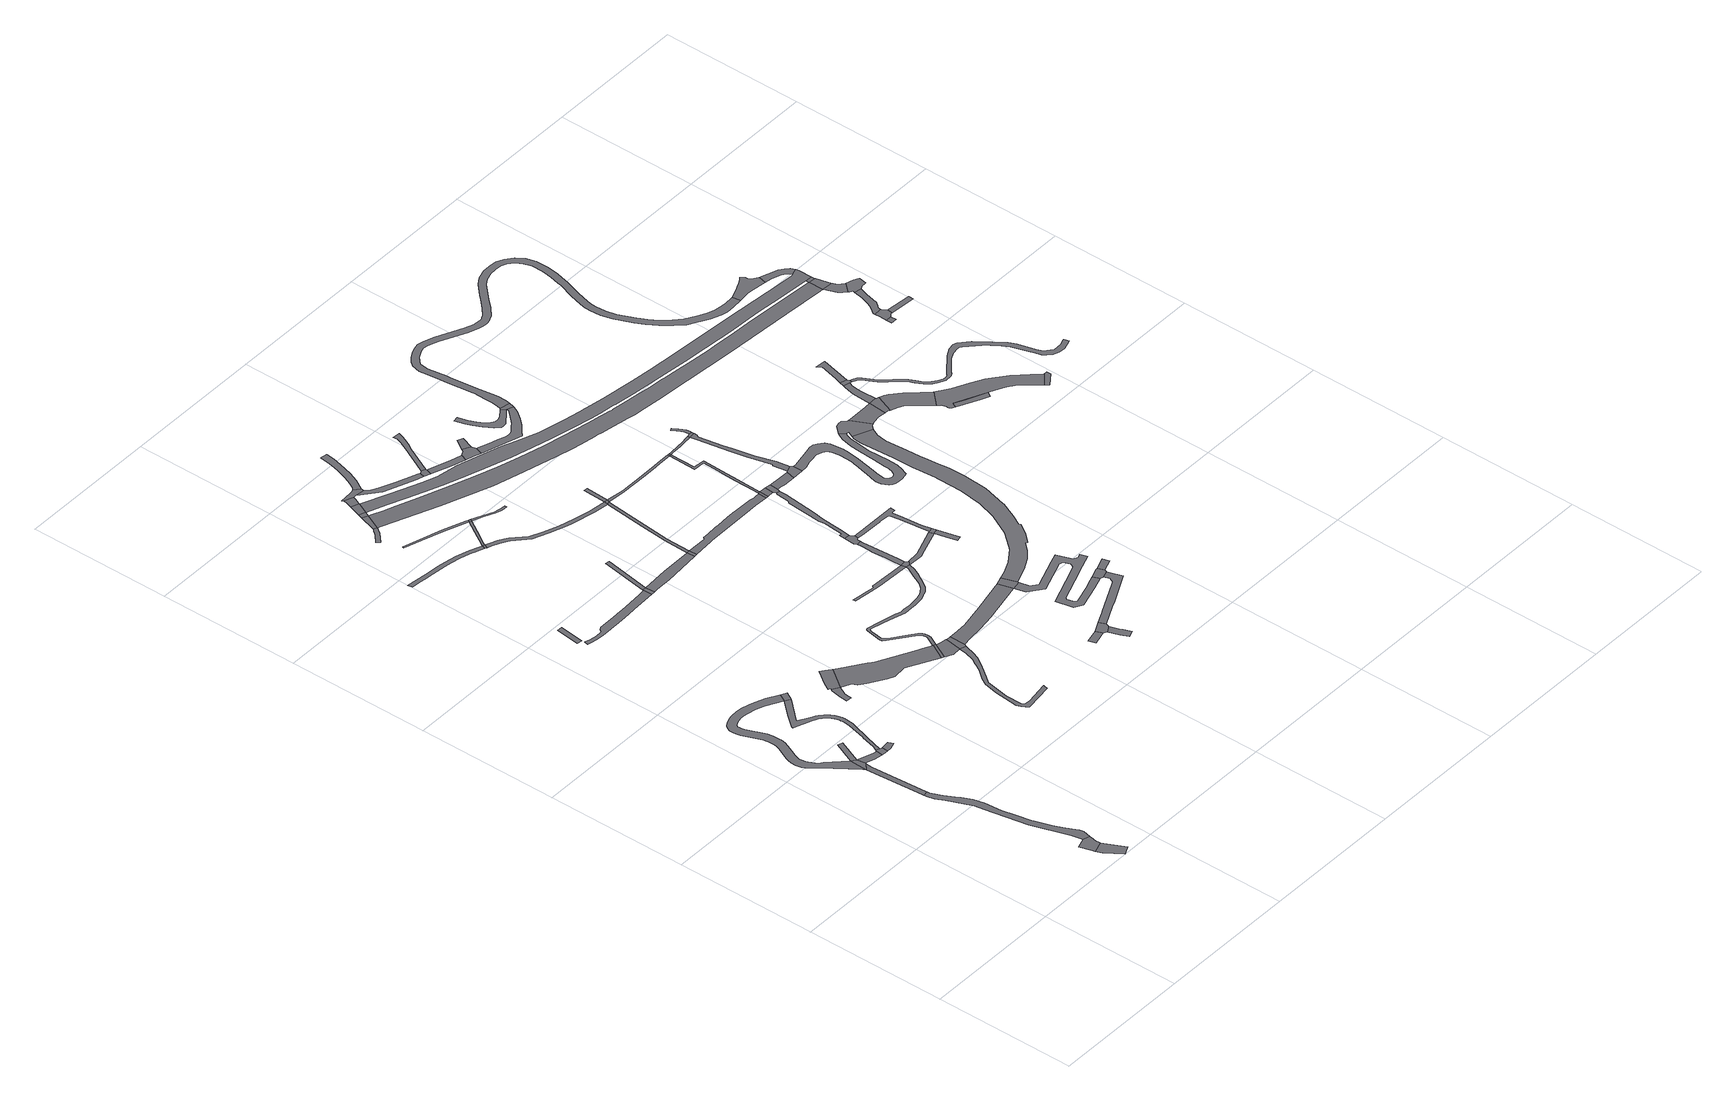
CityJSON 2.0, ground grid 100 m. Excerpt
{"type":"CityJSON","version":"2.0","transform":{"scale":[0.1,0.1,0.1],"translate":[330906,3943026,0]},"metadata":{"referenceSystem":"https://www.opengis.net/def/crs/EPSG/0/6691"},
"CityObjects":{
"road1":{"type":"Road","geometry":[{"type":"MultiSurface","lod":"1","boundaries":[[[0,1,2,3,4,5,6,7,8,9]]]}]},
"road2":{"type":"Road","attributes":{"function":"3","RoadStructureAttribute.sectionType":"1"},"geometry":[{"type":"MultiSurface","lod":"1","boundaries":[[[10,11,12,2,1,13,14]]]}]},
"road3":{"type":"Road","attributes":{"RoadStructureAttribute.sectionType":"1"},"geometry":[{"type":"MultiSurface","lod":"1","boundaries":[[[15,16,17,18,19,20,21,22,23,8,7,24,25,26,27,28,29,30,31,32,33,34,35,36,37,38,39,40,41,42,43,44]]]}]},
"road4":{"type":"Road","geometry":[{"type":"MultiSurface","lod":"1","boundaries":[[[43,45,46,47,48,49,44]]]}]},
"road5":{"type":"Road","geometry":[{"type":"MultiSurface","lod":"1","boundaries":[[[50,51,48,47,52]]]}]},
"road6":{"type":"Road","geometry":[{"type":"MultiSurface","lod":"1","boundaries":[[[50,53,54,51]]]}]},
"road7":{"type":"Road","attributes":{"RoadStructureAttribute.sectionType":"1"},"geometry":[{"type":"MultiSurface","lod":"1","boundaries":[[[55,56,57,58,50,52]]]}]},
"road8":{"type":"Road","geometry":[{"type":"MultiSurface","lod":"1","boundaries":[[[59,60,61,62,63,64,65,66,67,68,69,70,71,72,73,74,75,76,77,78,79,80,81,82,83,84,85,86,87,88,89,90,91,48,51,92,93,94,95,96,97,98,99,100,101,102,103,104,105,106,107,108,109,110,111,112,113,114,115,116,117,118,119,120,121,122,123,124]]]}]},
"road9":{"type":"Road","geometry":[{"type":"MultiSurface","lod":"1","boundaries":[[[125,126,127,128,129,57,56]]]}]},
"road10":{"type":"Road","geometry":[{"type":"MultiSurface","lod":"1","boundaries":[[[130,131,132,127,126]]]}]},
"road11":{"type":"Road","attributes":{"RoadStructureAttribute.sectionType":"1"},"geometry":[{"type":"MultiSurface","lod":"1","boundaries":[[[133,134,135,136,137,138,139,140,141,142,143,144,145,146,147,148,149,150,151,152,153,154,155,156,157,129,128,158,159,160,161,162,163,164,165,166,167,168,169,170,171,172,173,174,175,176,177,123]]]}]},
"road12":{"type":"Road","geometry":[{"type":"MultiSurface","lod":"1","boundaries":[[[123,177,178,124]]]}]},
"road13":{"type":"Road","geometry":[{"type":"MultiSurface","lod":"1","boundaries":[[[179,180,181,182]]]}]},
"road14":{"type":"Road","geometry":[{"type":"MultiSurface","lod":"1","boundaries":[[[183,184,185,186,187,188,189,190,191]]]}]},
"road15":{"type":"Road","geometry":[{"type":"MultiSurface","lod":"1","boundaries":[[[192,193,194,183,191,195,196,197,198]]]}]},
"road16":{"type":"Road","attributes":{"RoadStructureAttribute.sectionType":"1"},"geometry":[{"type":"MultiSurface","lod":"1","boundaries":[[[199,200,201,202,203,204,205,206,207,208,209,210,211,212,213,214,215,216,217,218]]]}]},
"road17":{"type":"Road","attributes":{"RoadStructureAttribute.sectionType":"1"},"geometry":[{"type":"MultiSurface","lod":"1","boundaries":[[[219,220,221,222,223,224,225,226,227,228,229,230,231,232,233,234,235,236,237,238,239]]]}]},
"road18":{"type":"Road","attributes":{"RoadStructureAttribute.sectionType":"6"},"geometry":[{"type":"MultiSurface","lod":"1","boundaries":[[[240,241,242,243,244,245,246,247,248,249,250]]]}]},
"road19":{"type":"Road","attributes":{"function":"2","RoadStructureAttribute.sectionType":"1"},"geometry":[{"type":"MultiSurface","lod":"1","boundaries":[[[251,252,253,254,255,256,257,258,259,260,261,262,263,264,265,266,195,191]]]}]},
"road20":{"type":"Road","geometry":[{"type":"MultiSurface","lod":"1","boundaries":[[[244,243,267,268]]]}]},
"road21":{"type":"Road","geometry":[{"type":"MultiSurface","lod":"1","boundaries":[[[207,206,269,270,271]]]}]},
"road22":{"type":"Road","attributes":{"function":"1"},"geometry":[{"type":"MultiSurface","lod":"1","boundaries":[[[272,268,267,273]]]}]},
"road23":{"type":"Road","attributes":{"RoadStructureAttribute.sectionType":"1"},"geometry":[{"type":"MultiSurface","lod":"1","boundaries":[[[274,275,276,277,278,279,280,281,282,283]]]}]},
"road24":{"type":"Road","geometry":[{"type":"MultiSurface","lod":"1","boundaries":[[[284,285,219,239]]]}]},
"road25":{"type":"Road","attributes":{"RoadStructureAttribute.sectionType":"1"},"geometry":[{"type":"MultiSurface","lod":"1","boundaries":[[[286,287,288,289,290,291,292,293,294,295,296,297,298,299,300,301,302,303,304,305,306,307,308,309,310,311,312]]]}]},
"road26":{"type":"Road","geometry":[{"type":"MultiSurface","lod":"1","boundaries":[[[272,273,313,314]]]}]},
"road27":{"type":"Road","attributes":{"RoadStructureAttribute.sectionType":"1"},"geometry":[{"type":"MultiSurface","lod":"1","boundaries":[[[270,315,316,271]]]}]},
"road28":{"type":"Road","attributes":{"RoadStructureAttribute.sectionType":"6"},"geometry":[{"type":"MultiSurface","lod":"1","boundaries":[[[317,318,319,320,321,322,314,313]]]}]},
"road29":{"type":"Road","attributes":{"RoadStructureAttribute.sectionType":"1"},"geometry":[{"type":"MultiSurface","lod":"1","boundaries":[[[323,324,219,285,325,326,327,282]]]}]},
"road30":{"type":"Road","geometry":[{"type":"MultiSurface","lod":"1","boundaries":[[[259,258,328,329,330]]]}]},
"road31":{"type":"Road","geometry":[{"type":"MultiSurface","lod":"1","boundaries":[[[331,332,333,320,319,334,335,336,337]]]}]},
"road32":{"type":"Road","attributes":{"function":"2","RoadStructureAttribute.sectionType":"1"},"geometry":[{"type":"MultiSurface","lod":"1","boundaries":[[[338,339,340,329,328,341,286,342]]]}]},
"road33":{"type":"Road","geometry":[{"type":"MultiSurface","lod":"1","boundaries":[[[282,327,343,344,283]]]}]},
"road34":{"type":"Road","attributes":{"RoadStructureAttribute.sectionType":"1"},"geometry":[{"type":"MultiSurface","lod":"1","boundaries":[[[345,270,269,346,347,348,349,350]]]}]},
"road35":{"type":"Road","geometry":[{"type":"MultiSurface","lod":"1","boundaries":[[[286,312,351,352,353,354,342]]]}]},
"road36":{"type":"Road","attributes":{"RoadStructureAttribute.sectionType":"1"},"geometry":[{"type":"MultiSurface","lod":"1","boundaries":[[[343,355,356,357,358,359,360,361,362,363,364,344]]]}]},
"road37":{"type":"Road","attributes":{"RoadStructureAttribute.sectionType":"1"},"geometry":[{"type":"MultiSurface","lod":"1","boundaries":[[[336,365,366,367,368,369,370,371,372,373,374,375,337]]]}]},
"road38":{"type":"Road","attributes":{"RoadStructureAttribute.sectionType":"1"},"geometry":[{"type":"MultiSurface","lod":"1","boundaries":[[[376,377,378,379,380,381,335,334,382,383,384,385,386]]]}]},
"road39":{"type":"Road","attributes":{"RoadStructureAttribute.sectionType":"1"},"geometry":[{"type":"MultiSurface","lod":"1","boundaries":[[[387,388,389,390,391,392,393,394,395,396,397,398,399,400,401,402,403,404,405,406,407,285,284]]]}]},
"road40":{"type":"Road","geometry":[{"type":"MultiSurface","lod":"1","boundaries":[[[349,408,409,350]]]}]},
"road41":{"type":"Road","attributes":{"RoadStructureAttribute.sectionType":"1"},"geometry":[{"type":"MultiSurface","lod":"1","boundaries":[[[329,410,411,412,413,414,415,416,417,418,419,420,421,422,423,424,425,426,427,428,429,430,431,432,433,434,435,436,437,438,439,440,441,442,443,444,445,446,447,448,449,450,451,452,453,454,455,456,457,458,459,460,461,462,463,464,465,466,467,468,469,470,471,472,473,474,475,476,477,478,479,480,481,482,483,484,485,486,487,488,330]]]}]},
"road42":{"type":"Road","geometry":[{"type":"MultiSurface","lod":"1","boundaries":[[[489,490,386,385,491,492,493]]]}]},
"road43":{"type":"Road","attributes":{"RoadStructureAttribute.sectionType":"1"},"geometry":[{"type":"MultiSurface","lod":"1","boundaries":[[[409,494,495,496,497,396,498,499,500,350]]]}]},
"road44":{"type":"Road","attributes":{"function":"2","RoadStructureAttribute.sectionType":"1"},"geometry":[{"type":"MultiSurface","lod":"1","boundaries":[[[501,502,503,504,352,351,505,506,507,508,509,510]]]}]},
"road45":{"type":"Road","attributes":{"RoadStructureAttribute.sectionType":"1"},"geometry":[{"type":"MultiSurface","lod":"1","boundaries":[[[511,512,513,514,515,516,517,518,519,451]]]}]},
"road46":{"type":"Road","attributes":{"RoadStructureAttribute.sectionType":"1"},"geometry":[{"type":"MultiSurface","lod":"1","boundaries":[[[520,521,522,523]]]}]},
"road47":{"type":"Road","attributes":{"RoadStructureAttribute.sectionType":"1"},"geometry":[{"type":"MultiSurface","lod":"1","boundaries":[[[491,524,525,526,527,528,492]]]}]},
"road48":{"type":"Road","attributes":{"RoadStructureAttribute.sectionType":"1"},"geometry":[{"type":"MultiSurface","lod":"1","boundaries":[[[529,530,531,532,533,534,535,536,537,538,489,493]]]}]},
"road49":{"type":"Road","geometry":[{"type":"MultiSurface","lod":"1","boundaries":[[[539,397,396,497]]]}]},
"road50":{"type":"Road","attributes":{"RoadStructureAttribute.sectionType":"1"},"geometry":[{"type":"MultiSurface","lod":"1","boundaries":[[[539,540,541,397]]]}]},
"road51":{"type":"Road","geometry":[{"type":"MultiSurface","lod":"1","boundaries":[[[542,543,544,545,520,523]]]}]},
"road52":{"type":"Road","geometry":[{"type":"MultiSurface","lod":"1","boundaries":[[[546,547,548,549,550,543,542]]]}]},
"road53":{"type":"Road","attributes":{"RoadStructureAttribute.sectionType":"1"},"geometry":[{"type":"MultiSurface","lod":"1","boundaries":[[[551,552,553,554,555,556,557,558,559,560,561,562,563,564,565,566,567,568,569,570,409,408]]]}]},
"road54":{"type":"Road","geometry":[{"type":"MultiSurface","lod":"1","boundaries":[[[571,572,527,526,573,574,575,576,577]]]}]},
"road55":{"type":"Road","geometry":[{"type":"MultiSurface","lod":"1","boundaries":[[[511,451,450,578,579]]]}]},
"road56":{"type":"Road","geometry":[{"type":"MultiSurface","lod":"1","boundaries":[[[576,580,581,577]]]}]},
"road57":{"type":"Road","attributes":{"RoadStructureAttribute.sectionType":"1"},"geometry":[{"type":"MultiSurface","lod":"1","boundaries":[[[582,583,584,585,586,587,511,579,588,589,590,591,592]]]}]},
"road58":{"type":"Road","geometry":[{"type":"MultiSurface","lod":"1","boundaries":[[[509,593,594,595,510]]]}]},
"road59":{"type":"Road","attributes":{"RoadStructureAttribute.sectionType":"1"},"geometry":[{"type":"MultiSurface","lod":"1","boundaries":[[[596,597,598,599,600,601,602,603,604,605,606,607,608,609,610,611,612,613,600,614,615,616,617,618,539,497]]]}]},
"road60":{"type":"Road","geometry":[{"type":"MultiSurface","lod":"1","boundaries":[[[591,619,620,621,622,623,624,625,626,627,592]]]}]},
"road61":{"type":"Road","attributes":{"RoadStructureAttribute.sectionType":"1"},"geometry":[{"type":"MultiSurface","lod":"1","boundaries":[[[628,629,630,631,632,633,634,545,544,635,636,637,638,639]]]}]},
"road62":{"type":"Road","attributes":{"RoadStructureAttribute.sectionType":"1"},"geometry":[{"type":"MultiSurface","lod":"1","boundaries":[[[640,641,578,450,642,643,644,645,646,647,648,649,644,650]]]}]},
"road63":{"type":"Road","attributes":{"RoadStructureAttribute.sectionType":"1"},"geometry":[{"type":"MultiSurface","lod":"1","boundaries":[[[651,652,653,654,655,656,657,658,659,625,624,660,661,662,663,664,665,666]]]}]},
"road64":{"type":"Road","attributes":{"RoadStructureAttribute.sectionType":"1"},"geometry":[{"type":"MultiSurface","lod":"1","boundaries":[[[667,668,669,670,671,672,673,674,675,676,677,678,679,575,574,680,681,682,683,684,685,686]]]}]},
"road65":{"type":"Road","attributes":{"RoadStructureAttribute.sectionType":"1"},"geometry":[{"type":"MultiSurface","lod":"1","boundaries":[[[687,688,689,690,691,692,693,694,695,696,697,698,699,700,701,702,703,593,509,704,705,706,707,708,709,710,711,712,713,714,715,716,717]]]}]},
"road66":{"type":"Road","attributes":{"RoadStructureAttribute.sectionType":"1"},"geometry":[{"type":"MultiSurface","lod":"1","boundaries":[[[718,719,720,721,722,723,724,725,726,727,728,729,623,622,730,731,732,733,734,735,736,737,738,739]]]}]},
"road67":{"type":"Road","geometry":[{"type":"MultiSurface","lod":"1","boundaries":[[[607,740,557,556,741,608]]]}]},
"road68":{"type":"Road","attributes":{"RoadStructureAttribute.sectionType":"1"},"geometry":[{"type":"MultiSurface","lod":"1","boundaries":[[[742,743,744,745,746,747,748,749,750,751,752,753,754,755,756,757,758,759,760]]]}]},
"road69":{"type":"Road","attributes":{"RoadStructureAttribute.sectionType":"1"},"geometry":[{"type":"MultiSurface","lod":"1","boundaries":[[[741,761,762,763,608]]]}]},
"road70":{"type":"Road","geometry":[{"type":"MultiSurface","lod":"1","boundaries":[[[764,763,762,765,666,665,766,767]]]}]},
"road71":{"type":"Road","geometry":[{"type":"MultiSurface","lod":"1","boundaries":[[[644,649,739,738,650]]]}]},
"road72":{"type":"Road","geometry":[{"type":"MultiSurface","lod":"1","boundaries":[[[768,769,770,717,716,628,639]]]}]},
"road73":{"type":"Road","geometry":[{"type":"MultiSurface","lod":"1","boundaries":[[[614,600,613,771]]]}]},
"road74":{"type":"Road","attributes":{"RoadStructureAttribute.sectionType":"1"},"geometry":[{"type":"MultiSurface","lod":"1","boundaries":[[[772,773,774,775,776,777,778,779,764,767]]]}]},
"road75":{"type":"Road","geometry":[{"type":"MultiSurface","lod":"1","boundaries":[[[780,760,759,667,686,781,782,783]]]}]},
"road76":{"type":"Road","geometry":[{"type":"MultiSurface","lod":"1","boundaries":[[[768,784,785,769]]]}]},
"road77":{"type":"Road","attributes":{"RoadStructureAttribute.sectionType":"1"},"geometry":[{"type":"MultiSurface","lod":"1","boundaries":[[[613,786,787,788,789,790,791,792,793,794,795,796,797,798,799,800,801,802,803,789,804,805,806,807,808,771]]]}]},
"road78":{"type":"Road","geometry":[{"type":"MultiSurface","lod":"1","boundaries":[[[776,775,809,810,796,795]]]}]},
"road79":{"type":"Road","attributes":{"function":"2","RoadStructureAttribute.sectionType":"1"},"geometry":[{"type":"MultiSurface","lod":"1","boundaries":[[[811,812,813,814,815,816,817,818,819,820,821,822,823,824,825,826,827,828,829,830,831,832,833,834,835,836,837,838,839,840,841,842,843,844,845,846,847,848,849,850,851,852,853,854,855,595,594]]]}]},
"road80":{"type":"Road","geometry":[{"type":"MultiSurface","lod":"1","boundaries":[[[789,803,856,857,804]]]}]},
"road81":{"type":"Road","attributes":{"RoadStructureAttribute.sectionType":"1"},"geometry":[{"type":"MultiSurface","lod":"1","boundaries":[[[858,859,860,861,862,863,864,865,866,857,856]]]}]},
"road82":{"type":"Road","attributes":{"RoadStructureAttribute.sectionType":"1"},"geometry":[{"type":"MultiSurface","lod":"1","boundaries":[[[867,868,869,870,871,872,873,874,875,876,877,878,879,880,881,882,883,884,885,886,887,888,889,890,891,892,893,894,895,896,897,898,899,267,243,900,901,902,903,904,905,906,907,908,909,910,911,912,913,914,915,916,917,918,919,920]]]}]},
"road83":{"type":"Road","attributes":{"RoadStructureAttribute.sectionType":"1"},"geometry":[{"type":"MultiSurface","lod":"1","boundaries":[[[809,921,922,923,924,925,926,927,928,929,930,931,932,933,934,935,936,937,938,939,940,941,942,943,944,945,946,947,948,949,950,951,952,953,954,955,956,957,958,959,960,961,962,963,964,965,966,967,968,969,970,971,972,973,974,975,976,977,978,979,980,981,982,983,984,985,986,987,988,989,990,991,992,993,994,995,996,997,998,999,810]]]}]},
"road84":{"type":"Road","attributes":{"RoadStructureAttribute.sectionType":"1"},"geometry":[{"type":"MultiSurface","lod":"1","boundaries":[[[1000,1001,1002,1003,1004,1005,1006,1007,1008,1009,1010,1011,1012,1013,1014,1015,1016,1017,1018,1019,1020,1021,1022,1023,313,273,1024,1025,1026,1027,1028,1029,1030,1031,1032,1033,1034,1035,1036,1037,1038,1039,1040,1041,1042,1043,1044,1045,1046,1047,1048]]]}]},
"road85":{"type":"Road","geometry":[{"type":"MultiSurface","lod":"1","boundaries":[[[1049,835,834,1050,1051,1052,1053,1054,1055,1056,1057,960,959]]]}]},
"road86":{"type":"Road","attributes":{"function":"2","RoadStructureAttribute.sectionType":"1"},"geometry":[{"type":"MultiSurface","lod":"1","boundaries":[[[1058,1059,1060,1052,1051,1061,1062,1063,1064]]]}]},
"road87":{"type":"Road","attributes":{"RoadStructureAttribute.sectionType":"1"},"geometry":[{"type":"MultiSurface","lod":"1","boundaries":[[[1065,1066,1067,1068,1069,1070,1071,1072,1073,1074,1075,1076,1077,1078,1079,1080,1081,1082,1083,1084,1085,1086,1087,1088,1089,1090,1091,1092,1093,1094,1095,1096,1097,1098,1099,1100,1101,1102,1103,1104,1105,1106,1107,1108,1109,1110,1111,1112,1113,1114,1115,1116,1117,1118,1119,1120,1121,1122,1123,1124,1125,1126,1127,1128,1129,1130,1131,1132,1133,1134,1135,1136,1137,1138,1139,1140,1141,1142,1143,1144,1145,1146,1147,1148,1149,1150,1151,1152,1153,1154,1155,1156,1157,1158,1159,1160,1161,1162,1163,1164,1165,1166,1167,1168,1169,1170,1171,1172,1173,1174,1175,1176,1177,1178,1179,1180,1181,1182,1183,1184,780,783]]]}]},
"road88":{"type":"Road","geometry":[{"type":"MultiSurface","lod":"1","boundaries":[[[1185,1186,1187,1188,1189,1058,1064]]]}]},
"road89":{"type":"Road","attributes":{"RoadStructureAttribute.sectionType":"1"},"geometry":[{"type":"MultiSurface","lod":"1","boundaries":[[[1190,1191,1192,1193,1058,1189,1194,1195,1196,1197,1198,1199]]]}]},
"road90":{"type":"Road","attributes":{"function":"2","RoadStructureAttribute.sectionType":"1"},"geometry":[{"type":"MultiSurface","lod":"1","boundaries":[[[1200,1201,1202,1203,1204,1205,1187,1186,1206,1207,1208,1209,1210]]]}]},
"road91":{"type":"Road","geometry":[{"type":"MultiSurface","lod":"1","boundaries":[[[1198,1211,1212,1213,1214,1199]]]}]},
"road92":{"type":"Road","attributes":{"RoadStructureAttribute.sectionType":"1"},"geometry":[{"type":"MultiSurface","lod":"1","boundaries":[[[1213,1215,1216,1217,1218,1214]]]}]},
"road93":{"type":"Road","geometry":[{"type":"MultiSurface","lod":"1","boundaries":[[[1219,1220,1221,1222,1223,1224,1225,1226]]]}]},
"road94":{"type":"Road","attributes":{"function":"2","RoadStructureAttribute.sectionType":"1"},"geometry":[{"type":"MultiSurface","lod":"1","boundaries":[[[1227,1228,1229,1230,1231,1232,1233,1234,1235,1226,1225,1236,1237,1238,1239,1240,1241,1242,1243,1244,1245,1246,1247,1248,1249,1250,1251,1252,1253,1254,1255,1256,1257,1200,1210]]]}]},
"road95":{"type":"Road","attributes":{"RoadStructureAttribute.sectionType":"1"},"geometry":[{"type":"MultiSurface","lod":"1","boundaries":[[[1258,1259,1260,1261,1262,1263,1264,1265,1266,1267,1268,1269,1270,1271,1272,1273,1274,1275,1276,1277,1278,1279,1280,1281,1282,1283,1284,1285,1286,1287,1288,1289,1290,1291,1292,1212,1211,1293,1294,1295,1296,1297,1298,1299,1300,1301,1302,1303,1304,1305,1306,1307,1308,1309,1310,1311,1312,1313,1314,1315,1316,1317,1318,1319,1320,1321,1322,1323,1324,1325,1326,1327,1328,1329,1330,1331,1332,1333,1334,1335,1336,1337,1338]]]}]},
"road96":{"type":"Road","geometry":[{"type":"MultiSurface","lod":"1","boundaries":[[[1339,1251,1250,1340,1341,1342]]]}]},
"road97":{"type":"Road","geometry":[{"type":"MultiSurface","lod":"1","boundaries":[[[1343,1344,1345,1346,1347,1348,1349,1124,1123,1350,1351,1352,1353,1354,1355,1356,1357,1358]]]}]},
"road98":{"type":"Road","geometry":[{"type":"MultiSurface","lod":"1","boundaries":[[[1359,1360,1361,1362]]]}]},
"road99":{"type":"Road","geometry":[{"type":"MultiSurface","lod":"1","boundaries":[[[1363,1364,1365,1366,1367,1368,1362,1361]]]}]},
"road100":{"type":"Road","attributes":{"RoadStructureAttribute.sectionType":"1"},"geometry":[{"type":"MultiSurface","lod":"1","boundaries":[[[1369,1370,1371,1372,1373,1374,1367,1366,1375,1376,1377,1378,1379,1380,1381,1382,1383]]]}]},
"road101":{"type":"Road","attributes":{"RoadStructureAttribute.sectionType":"1"},"geometry":[{"type":"MultiSurface","lod":"1","boundaries":[[[1001,1384,1385,1386,1387,1355,1354,1388,1389,1390,1391,1002]]]}]},
"road102":{"type":"Road","attributes":{"RoadStructureAttribute.sectionType":"1"},"geometry":[{"type":"MultiSurface","lod":"1","boundaries":[[[1392,1393,1394,1395,1396,1397,1398,1399,1400,1401,920]]]}]},
"road103":{"type":"Road","attributes":{"RoadStructureAttribute.sectionType":"1"},"geometry":[{"type":"MultiSurface","lod":"1","boundaries":[[[1402,1403,1404,1365,1364]]]}]},
"road104":{"type":"Road","geometry":[{"type":"MultiSurface","lod":"1","boundaries":[[[1401,1405,867,920]]]}]},
"road105":{"type":"Road","geometry":[{"type":"MultiSurface","lod":"1","boundaries":[[[1047,1406,867,1405,1407,1048]]]}]},
"road106":{"type":"Road","geometry":[{"type":"MultiSurface","lod":"1","boundaries":[[[1408,1409,1410,1398,1397,1411,1412,1413,1369,1383,1414,1415,1416]]]}]}
},
"vertices":[
[662,176,0],[668,158,0],[750,186,0],[748,199,0],[748,209,0],[749,229,0],[752,246,0],[758,271,0],[710,282,0],[638,258,0],
[823,33,0],[756,167,0],[752,176,0],[684,112,0],[763,1,0],
[432,1267,0],[433,1257,0],[443,1216,0],[471,1154,0],[520,1048,0],[544,986,0],[553,922,0],[610,625,0],[694,364,0],[771,329,0],[770,339,0],[768,350,0],[764,360,0],[742,400,0],[717,453,0],[693,515,0],[657,625,0],[653,638,0],[630,745,0],[612,836,0],[599,960,0],[582,1034,0],[551,1102,0],[545,1113,0],[521,1155,0],[499,1198,0],[483,1229,0],[465,1276,0],[464,1289,0],[430,1284,0],
[463,1302,0],[436,1701,0],[437,1741,0],[398,1702,0],[428,1300,0],
[431,1808,0],[403,1831,0],[442,1752,0],
[502,1973,0],[470,1987,0],
[500,1730,0],[564,1721,0],[571,1767,0],[548,1769,0],
[534,2596,0],[465,2625,0],[424,2638,0],[369,2649,0],[326,2655,0],[286,2653,0],[269,2649,0],[240,2642,0],[212,2632,0],[186,2613,0],[172,2593,0],[164,2572,0],[162,2548,0],[165,2523,0],[172,2494,0],[224,2361,0],[229,2334,0],[230,2319,0],[231,2302,0],[231,2286,0],[230,2274,0],[226,2259,0],[218,2235,0],[186,2165,0],[175,2142,0],[167,2117,0],[161,2093,0],[160,2060,0],[168,2019,0],[177,1999,0],[235,1929,0],[283,1865,0],[387,1723,0],[289,1948,0],[262,1968,0],[232,2024,0],[225,2038,0],[220,2065,0],[221,2085,0],[225,2101,0],[231,2120,0],[241,2139,0],[274,2213,0],[284,2243,0],[289,2264,0],[291,2277,0],[291,2282,0],[291,2304,0],[289,2341,0],[282,2378,0],[229,2513,0],[224,2533,0],[222,2548,0],[223,2559,0],[226,2565,0],[230,2571,0],[241,2579,0],[257,2585,0],[294,2594,0],[323,2595,0],[359,2590,0],[409,2579,0],[445,2569,0],[480,2554,0],[586,2496,0],[616,2551,0],
[590,1718,0],[617,1719,0],[615,1760,0],[600,1769,0],[576,1779,0],
[645,1720,0],[691,1733,0],[676,1768,0],
[492,2386,0],[426,2307,0],[424,2303,0],[424,2300,0],[424,2297,0],[425,2295,0],[426,2294,0],[431,2291,0],[544,2248,0],[565,2240,0],[584,2230,0],[602,2217,0],[602,2216,0],[617,2203,0],[631,2189,0],[641,2172,0],[648,2156,0],[656,2128,0],[658,2115,0],[658,2109,0],[659,2096,0],[654,2045,0],[621,1917,0],[619,1910,0],[589,1807,0],[635,1888,0],[679,2038,0],[682,2057,0],[685,2073,0],[687,2092,0],[688,2100,0],[689,2111,0],[687,2130,0],[682,2150,0],[672,2175,0],[659,2197,0],[648,2212,0],[638,2224,0],[636,2227,0],[622,2240,0],[611,2250,0],[597,2260,0],[581,2269,0],[488,2322,0],[626,2472,0],
[657,2528,0],
[258,3795,0],[279,3965,0],[244,3969,0],[223,3799,0],
[848,2344,0],[843,2335,0],[829,2262,0],[828,2259,0],[824,2207,0],[864,2204,0],[867,2255,0],[875,2271,0],[898,2315,0],
[864,2409,0],[839,2361,0],[853,2353,0],[1001,2460,0],[981,2474,0],[964,2486,0],[934,2508,0],
[276,3738,0],[326,3731,0],[379,3728,0],[534,3731,0],[596,3732,0],[679,3736,0],[686,3736,0],[863,3746,0],[860,3807,0],[818,3802,0],[672,3793,0],[589,3789,0],[555,3787,0],[429,3785,0],[410,3775,0],[396,3757,0],[350,3752,0],[302,3762,0],[264,3774,0],[255,3744,0],
[575,4821,0],[557,4828,0],[493,4853,0],[445,4868,0],[394,4881,0],[309,4897,0],[253,4905,0],[151,4915,0],[1,4932,0],[10,4901,0],[46,4897,0],[63,4895,0],[131,4887,0],[148,4885,0],[250,4875,0],[304,4867,0],[388,4852,0],[436,4840,0],[483,4824,0],[496,4819,0],[564,4793,0],
[276,5370,0],[297,5401,0],[303,5410,0],[308,5417,0],[284,5428,0],[278,5421,0],[271,5412,0],[249,5385,0],[197,5337,0],[194,5335,0],[215,5314,0],
[958,2288,0],[963,2286,0],[981,2248,0],[1029,2218,0],[1138,2150,0],[1187,2128,0],[1283,2136,0],[1497,2024,0],[1555,2134,0],[1538,2142,0],[1513,2154,0],[1447,2186,0],[1216,2304,0],[1201,2317,0],[1179,2333,0],[1031,2438,0],
[361,5530,0],[321,5546,0],
[891,3747,0],[887,3810,0],[861,3815,0],
[331,5577,0],[375,5560,0],
[696,5043,0],[538,5103,0],[387,5149,0],[265,5186,0],[260,5172,0],[382,5134,0],[534,5088,0],[690,5029,0],[701,5024,0],[706,5038,0],
[579,4787,0],[589,4815,0],
[1632,1989,0],[1625,1934,0],[1604,1868,0],[1581,1827,0],[1578,1822,0],[1553,1774,0],[1498,1707,0],[1471,1659,0],[1450,1564,0],[1433,1393,0],[1444,1363,0],[1459,1339,0],[1476,1320,0],[1676,1348,0],[1685,1382,0],[1517,1354,0],[1482,1358,0],[1465,1374,0],[1466,1496,0],[1485,1602,0],[1497,1658,0],[1527,1701,0],[1582,1774,0],[1607,1812,0],[1635,1857,0],[1650,1898,0],[1676,1974,0],
[413,5640,0],[358,5663,0],
[942,4140,0],[915,4144,0],
[428,5672,0],[431,5681,0],[441,5705,0],[378,5731,0],[374,5708,0],[369,5695,0],
[626,4901,0],[582,4832,0],[601,4834,0],[638,4894,0],[713,5017,0],
[1515,2014,0],[1573,2127,0],[1555,2135,0],
[476,5748,0],[463,5748,0],[370,5741,0],[461,5707,0],[530,5701,0],[530,5720,0],[491,5756,0],
[1628,2110,0],[1608,2114,0],[1588,2120,0],[1570,1986,0],[1648,2107,0],
[715,5019,0],[720,5032,0],
[1082,3823,0],[925,3749,0],[1032,3750,0],[1235,3766,0],[1304,3771,0],[1300,3828,0],
[1684,1995,0],[1682,2105,0],[1677,2105,0],[1653,2107,0],
[794,4986,0],[864,4953,0],[898,4944,0],[915,4939,0],[949,4938,0],[950,4953,0],[917,4954,0],[902,4958,0],[869,4967,0],[800,4999,0],
[573,5795,0],[601,5863,0],[631,5966,0],[644,6026,0],[649,6087,0],[603,6093,0],[594,6021,0],[576,5941,0],[550,5860,0],[528,5808,0],[506,5769,0],
[855,5544,0],[716,5598,0],[621,5638,0],[585,5657,0],[561,5671,0],[542,5687,0],[481,5691,0],[589,5603,0],[814,5519,0],[857,5504,0],[869,5540,0],
[608,4776,0],[658,4753,0],[693,4735,0],[716,4719,0],[812,4630,0],[921,4585,0],[1039,4544,0],[1081,4535,0],[1249,4499,0],[1353,4484,0],[1358,4511,0],[1231,4529,0],[1126,4551,0],[1117,4553,0],[1011,4581,0],[906,4620,0],[822,4659,0],[734,4742,0],[708,4761,0],[671,4780,0],[619,4804,0],
[1324,3773,0],[1320,3828,0],
[1608,2196,0],[1612,2210,0],[1612,2225,0],[1609,2241,0],[1603,2255,0],[1596,2267,0],[1588,2276,0],[1538,2310,0],[1437,2385,0],[1433,2388,0],[1418,2405,0],[1413,2421,0],[1421,2473,0],[1426,2511,0],[1434,2521,0],[1447,2521,0],[1515,2504,0],[1579,2487,0],[1690,2456,0],[1748,2456,0],[1788,2456,0],[1795,2456,0],[1812,2458,0],[1828,2460,0],[1846,2464,0],[1862,2468,0],[1879,2474,0],[1882,2475,0],[1892,2479,0],[1907,2485,0],[1919,2491,0],[1927,2497,0],[1947,2513,0],[1953,2520,0],[1958,2527,0],[1970,2544,0],[1985,2568,0],[2000,2594,0],[2017,2621,0],[2040,2671,0],[2056,2722,0],[2026,2725,0],[2022,2701,0],[1987,2635,0],[1956,2569,0],[1945,2553,0],[1936,2543,0],[1928,2535,0],[1918,2526,0],[1907,2519,0],[1901,2516,0],[1895,2511,0],[1881,2503,0],[1870,2499,0],[1857,2494,0],[1838,2490,0],[1821,2487,0],[1808,2485,0],[1790,2484,0],[1765,2483,0],[1712,2483,0],[1681,2483,0],[1643,2493,0],[1523,2522,0],[1431,2541,0],[1417,2534,0],[1413,2522,0],[1405,2471,0],[1395,2416,0],[1398,2398,0],[1414,2380,0],[1525,2298,0],[1573,2263,0],[1580,2255,0],[1585,2246,0],[1589,2235,0],[1592,2224,0],[1592,2213,0],[1589,2203,0],
[887,5549,0],[878,5542,0],[904,5488,0],[919,5532,0],[919,5538,0],
[1323,4003,0],[1343,4193,0],[1373,4481,0],[1375,4493,0],[1323,4195,0],[1303,4004,0],[1300,3856,0],
[2229,2198,0],[2003,2144,0],[1824,2110,0],[1725,2106,0],[1746,2002,0],[1854,2014,0],[1977,2033,0],[2270,2097,0],[2279,2099,0],[2247,2203,0],
[2019,2757,0],[1761,2767,0],[1749,2756,0],[1720,2760,0],[1583,2776,0],[1587,2757,0],[1683,2746,0],[1780,2735,0],[1995,2728,0],
[2273,1464,0],[2178,1440,0],[2190,1391,0],[2291,1417,0],
[937,5477,0],[1042,5440,0],[1140,5409,0],[1154,5453,0],[1078,5476,0],
[1010,5725,0],[1037,5772,0],[1056,5809,0],[1070,5843,0],[1080,5877,0],[1027,5880,0],[1032,5854,0],[1019,5813,0],[990,5753,0],[898,5565,0],
[1383,4513,0],
[1388,4674,0],[1365,4677,0],
[2315,1407,0],[2360,1430,0],[2371,1458,0],[2350,1504,0],
[2342,1329,0],[2366,1272,0],[2412,1292,0],[2389,1347,0],[2380,1372,0],
[1475,3784,0],[1490,3785,0],[1607,3787,0],[1821,3789,0],[1906,3790,0],[1999,3788,0],[2000,3844,0],[1969,3844,0],[1953,3843,0],[1947,3844,0],[1922,3849,0],[1793,3852,0],[1780,3852,0],[1737,3852,0],[1713,3851,0],[1621,3847,0],[1589,3847,0],[1518,3844,0],[1476,3842,0],[1464,3828,0],
[1191,5471,0],[1170,5461,0],[1190,5394,0],[1244,5377,0],[1260,5427,0],[1251,5460,0],[1202,5490,0],
[2077,2748,0],[2059,2762,0],
[1285,5548,0],[1247,5564,0],
[2007,3059,0],[2010,2993,0],[2006,2977,0],[2009,2925,0],[2013,2873,0],[2016,2828,0],[2056,2817,0],[2052,2888,0],[2040,3077,0],[2039,3087,0],[2005,3085,0],
[2338,2111,0],[2337,2118,0],[2304,2221,0],
[1512,4483,0],[1688,4481,0],[1805,4482,0],[1849,4483,0],[1939,4485,0],[1937,4290,0],[2017,4285,0],[2014,4171,0],[2013,4156,0],[2009,4029,0],[2006,3889,0],[2005,3854,0],[2020,3853,0],[2024,4029,0],[2028,4156,0],[2033,4299,0],[1952,4304,0],[1954,4485,0],[1939,4500,0],[1849,4498,0],[1812,4497,0],[1688,4496,0],[1513,4498,0],
[2038,3111,0],[2042,3117,0],[2044,3120,0],[2057,3120,0],[2058,3148,0],[2041,3177,0],[2002,3180,0],[1997,3118,0],[1996,3106,0],
[2702,1748,0],[2715,1708,0],[2701,1678,0],[2615,1635,0],[2445,1550,0],[2440,1548,0],[2404,1530,0],[2514,1529,0],[2552,1547,0],[2678,1611,0],[2782,1663,0],[2749,1765,0],
[2208,2769,0],[2165,2753,0],[2159,2719,0],[2211,2737,0],[2376,2794,0],[2398,2711,0],[2416,2645,0],[2449,2651,0],[2428,2739,0],[2412,2803,0],[2363,2827,0],
[2065,3755,0],[2064,3748,0],[2060,3660,0],[2046,3652,0],[2028,3399,0],[2035,3362,0],[2030,3307,0],[2022,3222,0],[2005,3224,0],[2044,3206,0],[2049,3263,0],[2062,3399,0],[2073,3479,0],[2096,3716,0],[2100,3763,0],[2076,3766,0],
[1663,5518,0],[1661,5504,0],[1640,5478,0],[1578,5413,0],[1551,5392,0],[1534,5378,0],[1517,5367,0],[1501,5361,0],[1488,5359,0],[1472,5359,0],[1457,5362,0],[1411,5378,0],[1349,5398,0],[1316,5354,0],[1525,5289,0],[1563,5321,0],[1606,5359,0],[1642,5397,0],[1687,5458,0],[1705,5500,0],
[2590,1778,0],[2571,1771,0],[2428,1728,0],[2409,1739,0],[2399,1786,0],[2407,1801,0],[2543,1853,0],[2561,1860,0],[2696,1909,0],[2792,1946,0],[2774,1993,0],[2746,1982,0],[2716,1997,0],[2676,2104,0],[2612,2081,0],[2401,2004,0],[2354,2039,0],[2297,2018,0],[2363,1970,0],[2394,1948,0],[2629,2034,0],[2654,2021,0],[2670,1979,0],[2658,1948,0],[2525,1900,0],[2339,1828,0],[2365,1707,0],[2421,1674,0],[2587,1724,0],[2676,1755,0],[2659,1802,0],
[2387,2908,0],[2374,3033,0],[2367,3113,0],[2366,3114,0],[2395,3116,0],[2396,3134,0],[2397,3146,0],[2271,3148,0],[2142,3149,0],[2139,3149,0],[2099,3148,0],[2098,3148,0],[2112,3118,0],[2113,3118,0],[2244,3115,0],[2252,3115,0],[2259,3115,0],[2332,3113,0],[2338,3097,0],[2348,3020,0],[2374,2831,0],[2404,2838,0],
[2004,3846,0],[2019,3788,0],
[1581,5506,0],[1554,5498,0],[1532,5499,0],[1506,5513,0],[1479,5541,0],[1454,5584,0],[1433,5634,0],[1415,5702,0],[1379,5695,0],[1399,5625,0],[1417,5583,0],[1443,5527,0],[1479,5468,0],[1512,5436,0],[1530,5433,0],[1552,5435,0],[1636,5503,0],[1654,5517,0],[1633,5545,0],
[2024,3788,0],[2063,3788,0],[2068,3849,0],
[2110,3845,0],[2073,3777,0],[2101,3771,0],[2105,3785,0],
[2756,1784,0],[2739,1831,0],[2729,1828,0],
[1954,4500,0],
[2136,3785,0],[2165,3778,0],[2248,3777,0],[2251,3777,0],[2262,3840,0],[2228,3840,0],[2189,3841,0],[2124,3844,0],
[1644,5553,0],[1711,5517,0],[1715,5539,0],[1716,5541,0],
[2843,1816,0],[2826,1863,0],
[1972,4486,0],[2052,4490,0],[2086,4494,0],[2153,4501,0],[2161,4458,0],[2205,4221,0],[2223,4121,0],[2264,3957,0],[2259,3943,0],[2274,3848,0],[2318,3864,0],[2302,3955,0],[2263,4089,0],[2229,4238,0],[2214,4301,0],[2187,4467,0],[2196,4486,0],[2196,4503,0],[2150,4517,0],[2133,4513,0],[2085,4508,0],[2050,4505,0],[1972,4500,0],
[2334,3780,0],[2332,3847,0],
[2340,2119,0],[2459,2166,0],[2542,2211,0],[2605,2260,0],[2655,2316,0],[2664,2306,0],[2678,2322,0],[2725,2376,0],[2768,2445,0],[2764,2455,0],[2805,2532,0],[2853,2647,0],[2855,2654,0],[2900,2822,0],[2913,2996,0],[2908,3107,0],[2906,3134,0],[2900,3191,0],[2889,3291,0],[2886,3319,0],[2879,3420,0],[2869,3570,0],[2879,3644,0],[2904,3696,0],[2773,3752,0],[2766,3735,0],[2759,3700,0],[2757,3666,0],[2762,3593,0],[2772,3473,0],[2773,3423,0],[2776,3285,0],[2780,3237,0],[2790,3121,0],[2790,3108,0],[2790,3085,0],[2790,2924,0],[2768,2757,0],[2727,2632,0],[2724,2621,0],[2648,2471,0],[2568,2376,0],[2546,2349,0],[2447,2279,0],[2359,2238,0],
[2195,4523,0],[2174,4522,0],
[2195,4534,0],[2190,4562,0],[2171,4606,0],[2147,4642,0],[2131,4631,0],[2148,4600,0],[2163,4576,0],[2169,4559,0],[2172,4543,0],
[3732,4868,0],[3724,4869,0],[3432,4894,0],[3237,4907,0],[3055,4918,0],[2929,4928,0],[2863,4933,0],[2724,4947,0],[2602,4959,0],[2488,4971,0],[2475,4973,0],[2365,4985,0],[2267,4997,0],[2152,5012,0],[2063,5024,0],[2059,5024,0],[2046,5027,0],[2040,5028,0],[2027,5030,0],[2006,5034,0],[1969,5041,0],[1871,5059,0],[1776,5078,0],[1680,5098,0],[1537,5131,0],[1366,5174,0],[1208,5220,0],[1058,5265,0],[853,5338,0],[681,5402,0],[538,5457,0],[455,5490,0],[386,5520,0],[344,5402,0],[707,5253,0],[1054,5128,0],[1222,5079,0],[1501,5007,0],[1623,4980,0],[1688,4966,0],[1802,4947,0],[1826,4943,0],[1851,4939,0],[1950,4921,0],[1990,4913,0],[2055,4902,0],[2107,4892,0],[2192,4883,0],[2305,4871,0],[2558,4848,0],[2912,4821,0],[3418,4784,0],[3717,4764,0],[3734,4763,0],
[2375,3782,0],[2422,3798,0],[2447,3801,0],[2501,3808,0],[2520,3804,0],[2545,3797,0],[2570,3777,0],[2577,3766,0],[2583,3750,0],[2589,3704,0],[2589,3635,0],[2584,3595,0],[2581,3579,0],[2578,3561,0],[2573,3538,0],[2546,3429,0],[2542,3417,0],[2535,3387,0],[2534,3371,0],[2533,3353,0],[2537,3335,0],[2548,3313,0],[2561,3293,0],[2579,3279,0],[2596,3270,0],[2614,3267,0],[2633,3267,0],[2653,3269,0],[2703,3279,0],[2711,3298,0],[2721,3323,0],[2735,3373,0],[2737,3424,0],[2738,3445,0],[2731,3595,0],[2741,3677,0],[2750,3744,0],[2764,3788,0],[2775,3798,0],[2739,3828,0],[2736,3824,0],[2715,3778,0],[2701,3703,0],[2691,3627,0],[2685,3510,0],[2679,3425,0],[2677,3391,0],[2674,3378,0],[2670,3362,0],[2664,3348,0],[2657,3338,0],[2648,3330,0],[2642,3327,0],[2636,3325,0],[2623,3326,0],[2614,3329,0],[2607,3334,0],[2600,3340,0],[2595,3349,0],[2592,3359,0],[2592,3374,0],[2593,3392,0],[2598,3424,0],[2599,3428,0],[2617,3512,0],[2629,3571,0],[2636,3610,0],[2641,3658,0],[2643,3694,0],[2644,3722,0],[2640,3774,0],[2634,3808,0],[2620,3840,0],[2589,3868,0],[2562,3882,0],[2531,3883,0],[2460,3869,0],[2428,3863,0],[2349,3845,0],
[3781,4986,0],[3779,5008,0],[3730,4993,0],[3731,4988,0],[3715,4989,0],[3630,4993,0],[3160,5036,0],[2926,5052,0],[2600,5078,0],[2492,5089,0],[2346,5105,0],[2109,5135,0],[1939,5163,0],[1927,5165,0],[1805,5189,0],[1615,5231,0],[1470,5283,0],[1369,5323,0],[1202,5375,0],[1066,5414,0],[914,5441,0],[809,5477,0],[610,5559,0],[414,5640,0],[379,5558,0],[518,5503,0],[628,5458,0],[748,5410,0],[862,5367,0],[981,5324,0],[1147,5269,0],[1328,5213,0],[1484,5171,0],[1621,5137,0],[1776,5101,0],[1918,5072,0],[1986,5061,0],[2093,5045,0],[2112,5042,0],[2259,5021,0],[2394,5004,0],[2553,4988,0],[2723,4971,0],[2865,4960,0],[3073,4942,0],[3318,4927,0],[3525,4910,0],[3731,4894,0],[3781,4890,0],
[2791,3794,0],[2927,3721,0],[2943,3729,0],[2877,3862,0],[2864,3868,0],[2842,3892,0],[2817,3894,0],[2788,3884,0],[2761,3855,0],
[3082,3868,0],[3040,3867,0],[2897,3863,0],[2956,3735,0],[2963,3736,0],[3018,3745,0],[3070,3740,0],
[1722,5577,0],[1723,5635,0],[1719,5681,0],[1706,5762,0],[1680,5975,0],[1678,5994,0],[1659,6127,0],[1658,6147,0],[1667,6191,0],[1684,6210,0],[1708,6233,0],[1735,6248,0],[1768,6264,0],[1797,6269,0],[1831,6263,0],[1899,6237,0],[2080,6153,0],[2145,6129,0],[2184,6123,0],[2215,6121,0],[2239,6126,0],[2255,6132,0],[2283,6146,0],[2340,6197,0],[2395,6256,0],[2430,6292,0],[2495,6355,0],[2537,6382,0],[2591,6398,0],[2640,6402,0],[2683,6398,0],[2721,6381,0],[2761,6347,0],[2788,6305,0],[2803,6253,0],[2804,6173,0],[2793,6096,0],[2776,6028,0],[2771,6007,0],[2733,5893,0],[2720,5842,0],[2719,5839,0],[2700,5769,0],[2697,5719,0],[2702,5638,0],[2724,5559,0],[2775,5440,0],[2807,5377,0],[2850,5309,0],[2906,5243,0],[2960,5186,0],[3025,5148,0],[3038,5141,0],[3094,5109,0],[3166,5081,0],[3208,5071,0],[3267,5072,0],[3339,5078,0],[3342,5079,0],[3334,5137,0],[3264,5131,0],[3216,5134,0],[3177,5142,0],[3127,5160,0],[3119,5163,0],[3067,5189,0],[2994,5231,0],[2942,5278,0],[2890,5339,0],[2850,5401,0],[2831,5440,0],[2820,5461,0],[2771,5575,0],[2751,5646,0],[2747,5719,0],[2750,5761,0],[2768,5829,0],[2770,5835,0],[2781,5879,0],[2819,5993,0],[2824,6012,0],[2843,6087,0],[2854,6170,0],[2853,6261,0],[2834,6327,0],[2798,6381,0],[2746,6423,0],[2695,6445,0],[2640,6450,0],[2583,6446,0],[2517,6427,0],[2464,6394,0],[2395,6326,0],[2363,6293,0],[2305,6233,0],[2254,6187,0],[2234,6177,0],[2225,6173,0],[2211,6170,0],[2189,6171,0],[2158,6176,0],[2099,6198,0],[1918,6282,0],[1844,6310,0],[1797,6318,0],[1753,6310,0],[1713,6292,0],[1679,6273,0],[1648,6245,0],[1621,6213,0],[1608,6152,0],[1609,6123,0],[1624,6017,0],[1625,6007,0],[1631,5968,0],[1655,5774,0],[1656,5760,0],[1655,5683,0],[1654,5622,0],[1650,5580,0],
[3094,3738,0],[3107,3732,0],[3157,3860,0],[3139,3864,0],[3139,3870,0],
[3104,4075,0],[3096,4044,0],[3089,4018,0],[3086,3999,0],[3136,3978,0],[3137,4013,0],[3141,4046,0],[3142,4048,0],[3152,4082,0],[3110,4094,0],
[3408,3638,0],[3353,3695,0],[3285,3775,0],[3219,3833,0],[3194,3846,0],[3176,3854,0],[3161,3712,0],[3201,3688,0],[3256,3622,0],[3289,3580,0],[3318,3546,0],
[3168,4079,0],[3174,4098,0],[3164,4113,0],[3119,4126,0],
[3216,4324,0],[3144,4334,0],[3166,4303,0],[3130,4168,0],
[3430,3422,0],[3532,3374,0],[3587,3349,0],[3607,3381,0],[3470,3443,0],[3405,3475,0],[3398,3479,0],[3381,3448,0],
[3336,3525,0],[3341,3518,0],[3344,3506,0],[3346,3493,0],[3348,3482,0],[3350,3472,0],[3355,3465,0],[3356,3464,0],[3362,3458,0],[3400,3482,0],[3412,3477,0],[3477,3444,0],[3609,3384,0],[3647,3365,0],[3708,3334,0],[3734,3320,0],[3751,3308,0],[3775,3288,0],[3792,3271,0],[3808,3251,0],[3827,3228,0],[3851,3197,0],[3858,3189,0],[3875,3167,0],[3958,3231,0],[3903,3292,0],[3819,3381,0],[3697,3477,0],[3609,3521,0],[3499,3576,0],[3475,3593,0],
[4281,3345,0],[4275,3343,0],[4236,3330,0],[4176,3329,0],[4118,3372,0],[4105,3417,0],[4071,3536,0],[4049,3590,0],[3992,3664,0],[3917,3760,0],[3853,3821,0],[3826,3828,0],[3777,3820,0],[3721,3791,0],[3603,3696,0],[3588,3684,0],[3577,3674,0],[3559,3668,0],[3540,3670,0],[3508,3687,0],[3474,3708,0],[3459,3722,0],[3444,3744,0],[3419,3791,0],[3399,3830,0],[3383,3855,0],[3364,3877,0],[3363,3878,0],[3346,3900,0],[3294,3955,0],[3285,3968,0],[3272,3991,0],[3237,4056,0],[3219,4075,0],[3198,4087,0],[3189,4069,0],[3206,4059,0],[3221,4044,0],[3255,3982,0],[3267,3958,0],[3278,3942,0],[3279,3942,0],[3309,3910,0],[3331,3887,0],[3348,3864,0],[3367,3842,0],[3382,3821,0],[3401,3782,0],[3427,3733,0],[3444,3709,0],[3462,3692,0],[3498,3669,0],[3539,3649,0],[3591,3653,0],[3606,3663,0],[3625,3679,0],[3635,3687,0],[3713,3751,0],[3759,3776,0],[3808,3784,0],[3828,3784,0],[3844,3773,0],[3954,3663,0],[3963,3650,0],[4000,3595,0],[4027,3549,0],[4033,3521,0],[4061,3437,0],[4074,3397,0],[4087,3357,0],[4105,3333,0],[4123,3315,0],[4133,3306,0],[4148,3299,0],[4159,3295,0],[4175,3290,0],[4187,3289,0],[4203,3288,0],[4220,3289,0],[4283,3307,0],[4292,3310,0],
[3981,3232,0],[3880,3160,0],[3895,3140,0],[3982,3201,0],
[3507,5219,0],[3491,5207,0],[3475,5198,0],[3459,5190,0],[3427,5174,0],[3394,5159,0],[3361,5146,0],[3388,5085,0],[3419,5087,0],[3473,5086,0],[3547,5076,0],[3569,5072,0],[3579,5129,0],[3541,5156,0],[3527,5179,0],[3527,5193,0],
[3751,4243,0],[3791,4242,0],[3792,4283,0],[3751,4283,0],
[3810,4301,0],[3826,4300,0],[3829,4338,0],[3807,4374,0],[3751,4372,0],[3752,4331,0],
[3833,4598,0],[3819,4528,0],[3813,4508,0],[3800,4467,0],[3784,4432,0],[3750,4384,0],[3808,4394,0],[3820,4408,0],[3843,4439,0],[3850,4466,0],[3859,4509,0],[3861,4521,0],[3875,4565,0],[3875,4567,0],[3885,4587,0],
[3763,5038,0],[3739,5063,0],[3705,5086,0],[3640,5110,0],[3623,5063,0],[3682,5041,0],[3706,5024,0],[3722,5008,0],
[3737,4757,0],[3769,4675,0],[3779,4661,0],[3787,4652,0],[3802,4638,0],[3810,4631,0],[3866,4693,0],[3828,4724,0],[3814,4751,0],[3811,4757,0],
[3988,4290,0],[4008,4288,0],[4009,4324,0],
[3784,4864,0],
[3732,4874,0],[3783,4869,0],
[3953,4657,0],[3950,4658,0],[3919,4673,0],[3818,4624,0],[3826,4616,0],[3836,4611,0],[3905,4600,0],[3942,4601,0],[3943,4601,0]
]}
